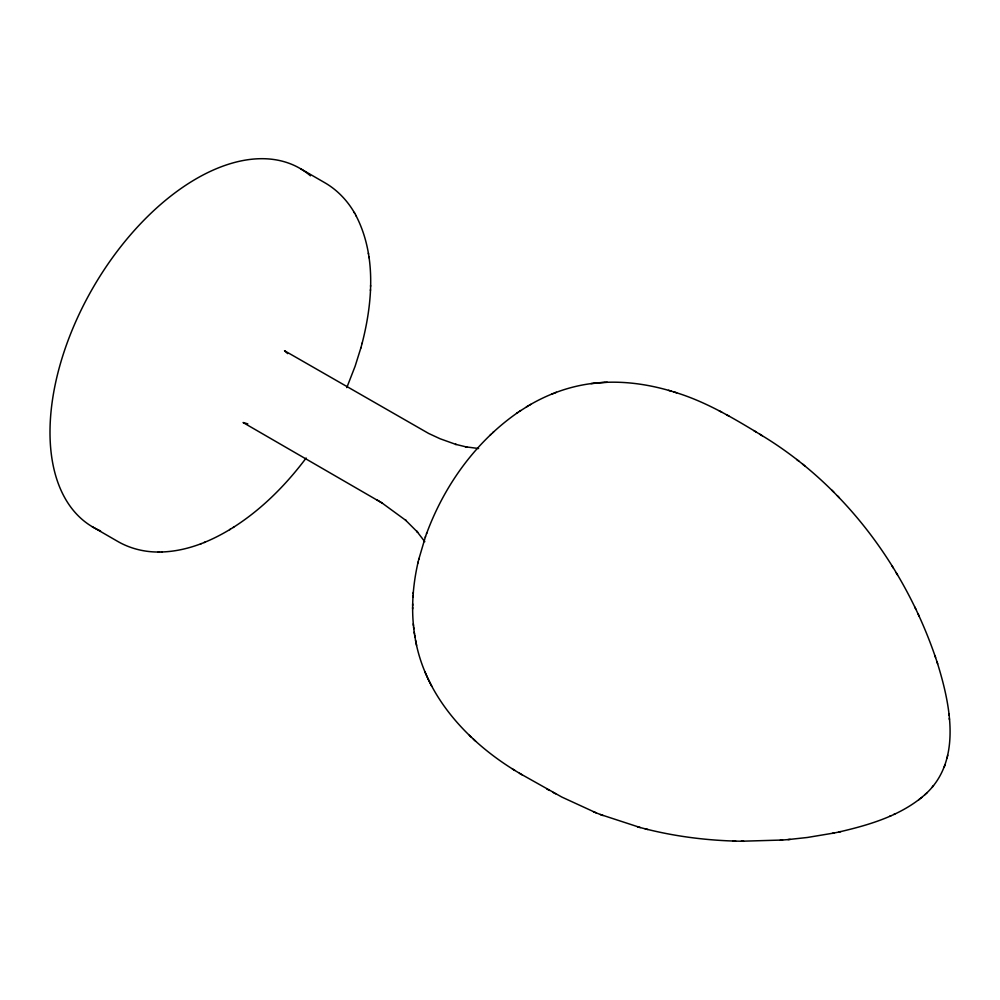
<?xml version="1.0" encoding="UTF-8"?>
<svg xmlns="http://www.w3.org/2000/svg" width="1000" height="1000" viewBox="0 0 1000 1000"><rect width="100%" height="100%" fill="white"/><g stroke="black" fill="none" stroke-linecap="round" stroke-linejoin="round"><path stroke-width="1.5" d="M362.062 343.55C372.8 301.812 376.375 254.638 355.8 215.25M415.962 642.325C410.575 615.825 412.05 588.25 418.125 562M412.638 608.938L412.65 607.263M412.675 605.575L412.688 603.938M370.438 290.475L370.462 289.675M370.562 286.325L370.588 285.5M412.975 597.163L413.088 595.638M413.212 593.737L413.325 592.25M926.438 793.3C962.337 759.538 950.025 703.388 937.087 662.075M418.725 559.5L425.5 536.587M417.887 563.062L418.963 558.5M947.062 758.138L947.3 757.163M947.5 756.287L947.75 755.212M346.8 387.612L355.15 366.15L360.975 347.562M360.838 348.05L362.2 343.025M426.538 533.713C444.237 485.637 475.538 441.825 517.863 412.475M425.275 537.263L426.75 533.088M944.212 767.05L944.95 765.062M306.15 458.025C285.912 484.988 261.725 509.387 233.162 527.487M932.1 787.312L932.837 786.425M932.775 786.5L933.462 785.675M838.988 831.988C869.712 824.862 901.825 815.45 925.775 793.913M492.837 432.6L493.625 431.863M924.987 794.663L927.175 792.6M490.225 435.075L490.975 434.363M918.875 799.737L919.775 799.038M920.9 798.138L921.725 797.475M519.45 411.413L527.837 406.087M516.638 413.312L520.712 410.55M161.375 552C185.963 551.3 209.513 541.9 230.312 529.25M229.613 529.688L233.837 527.062M529.3 405.225C548.875 393.675 570.8 385.938 593.413 383.325M526.438 406.925L530.737 404.375M889.625 816.325L890.925 815.738M893.812 814.438L895.025 813.888M551.575 394.162L553.425 393.45M554.513 393.013L556.388 392.287M200.5 543.925L201.35 543.6M204.025 542.55L204.85 542.225M788 839.587L807.312 837.487L834.275 832.975M832.375 833.375L840.812 831.612M593.913 383.275L598.862 382.775M590.975 383.612L604.375 382.4M599.288 382.738C623.562 380.75 648.062 384.225 671.338 391.163M741.225 841.237L782.575 840.025M780.275 840.212L790.225 839.412M604.738 382.388L607.312 382.262M92.175 526.663L117.3 541.175C129.887 548.55 144.512 552.175 159.075 552.025M158.162 552.05L162.288 551.987M645.113 828.812C674.7 836.3 705.15 840.25 735.65 841.1M733.1 841.05L743.713 841.287M247.8 423.875L243.075 422.525L382.425 503.212L377.013 499.9M478.6 448.525L465.425 446.788L466.863 447.075L455.538 444.312L456.175 444.513L440.163 438.787L428.65 433.45L284.525 350.737L287.7 353.625M600.3 814.488L640.263 827.55M637.5 826.838L647.837 829.513M673.838 391.938C703.35 400.675 730.163 416.25 756.338 432.1M668.55 390.325L676.637 392.775M519.462 773.263L561.85 797.075L596.087 812.812M593.387 811.737L603 815.55M719.175 410.763L721.737 412.163M726.462 414.725L729.025 416.138M546.875 789.038L549.438 790.45M553.025 792.387L555.6 793.8M300.7 168.812L324.387 182.488C338.025 190.225 348.988 202.213 356.238 216.05M759.8 434.237C845.088 485.1 907.225 570.025 937.663 663.85M415.538 640.288C425.788 696.413 467.55 741.462 514.888 770.45M512.375 768.938L521.975 774.775M753.825 430.575L762.312 435.763M381.912 502.9L405.975 520.487L405.487 520.075L417.675 532.275L416.712 531.163L424.8 541.7M802.588 464.125L804.85 465.925M796.75 459.513L799.025 461.325M469.375 735.312L471.488 737.3M473.413 739.087L475.538 741.087M831.875 490.163L833.875 492.2M837.387 495.763L839.362 497.775M891.988 565.85L893.312 568.038M896.213 572.788L897.5 574.925M354.225 212.438L354.675 213.25M431.763 686.312L428.175 679.125M914.85 607.112L915.837 609.2M918.175 614.113L919.125 616.138M427.987 678.737L424.775 671.488M934.975 655.662L935.575 657.5M416.163 643.325L416.587 645.4M368.363 253.175L368.5 254.075M368.938 256.913L369.075 257.787M414.212 632.087L414.513 634.05M414.688 635.2L414.988 637.2M413.288 623.837L413.488 625.712M413.612 627.013L413.812 628.925M948.838 713.763L948.975 715.175M949.287 718.337L949.425 719.65M100.538 530.887A207.087 119.562 -60 0 1 94.75 284.762A207.087 119.562 -60 0 1 310.45 175.812"/></g></svg>
